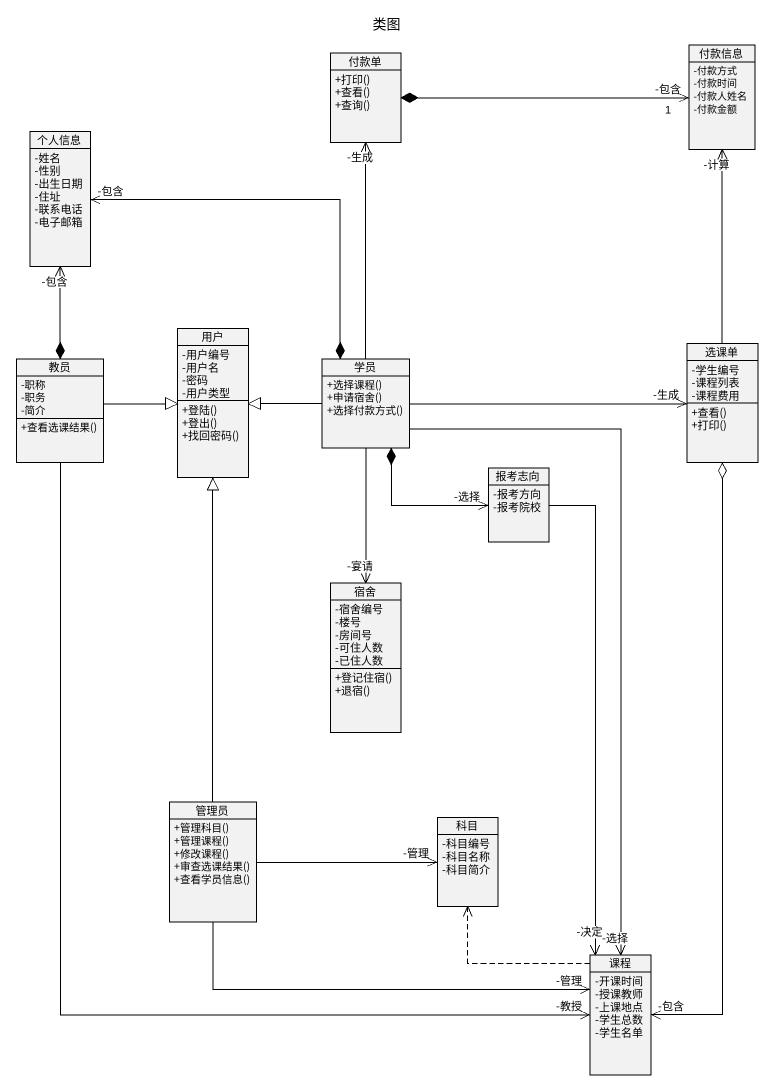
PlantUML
@startuml
title 类图
hide circle
hide empty members
skinparam classAttributeIconSize 0
class 付款单 {
  +打印()
  +查看()
  +查询()
}
class 付款信息 {
  -付款方式
  -付款时间
  -付款人姓名
  -付款金额
}
class 个人信息 {
  -姓名
  -性别
  -出生日期
  -住址
  -联系电话
  -电子邮箱
}
class 教员 {
  -职称
  -职务
  -简介
  +查看选课结果()
}
class 用户 {
  -用户编号
  -用户名
  -密码
  -用户类型
  +登陆()
  +登出()
  +找回密码()
}
class 学员 {
  +选择课程()
  +申请宿舍()
  +选择付款方式()
}
class 选课单 {
  -学生编号
  -课程列表
  -课程费用
  +查看()
  +打印()
}
class 报考志向 {
  -报考方向
  -报考院校
}
class 宿舍 {
  -宿舍编号
  -楼号
  -房间号
  -可住人数
  -已住人数
  +登记住宿()
  +退宿()
}
class 管理员 {
  +管理科目()
  +管理课程()
  +修改课程()
  +审查选课结果()
  +查看学员信息()
}
class 科目 {
  -科目编号
  -科目名称
  -科目简介
}
class 课程 {
  -开课时间
  -授课教师
  -上课地点
  -学生总数
  -学生名单
}
付款单 *-right-> "-包含\n1" 付款信息
教员 *-up-> "-包含" 个人信息
教员 -right-|> 用户
教员 --> "-教授" 课程
学员 -up-> "-生成" 付款单
学员 *-up-> "-包含" 个人信息
学员 -left-|> 用户
学员 -right-> "-生成" 选课单
学员 *--> "-选择" 报考志向
学员 --> "-宴请" 宿舍
学员 --> "-选择" 课程
选课单 -up-> "-计算" 付款信息
选课单 o--> "-包含" 课程
报考志向 --> "-决定" 课程
管理员 -up-|> 用户
管理员 -right-> "-管理" 科目
管理员 -right-> "-管理" 课程
课程 .up.> 科目
@enduml
